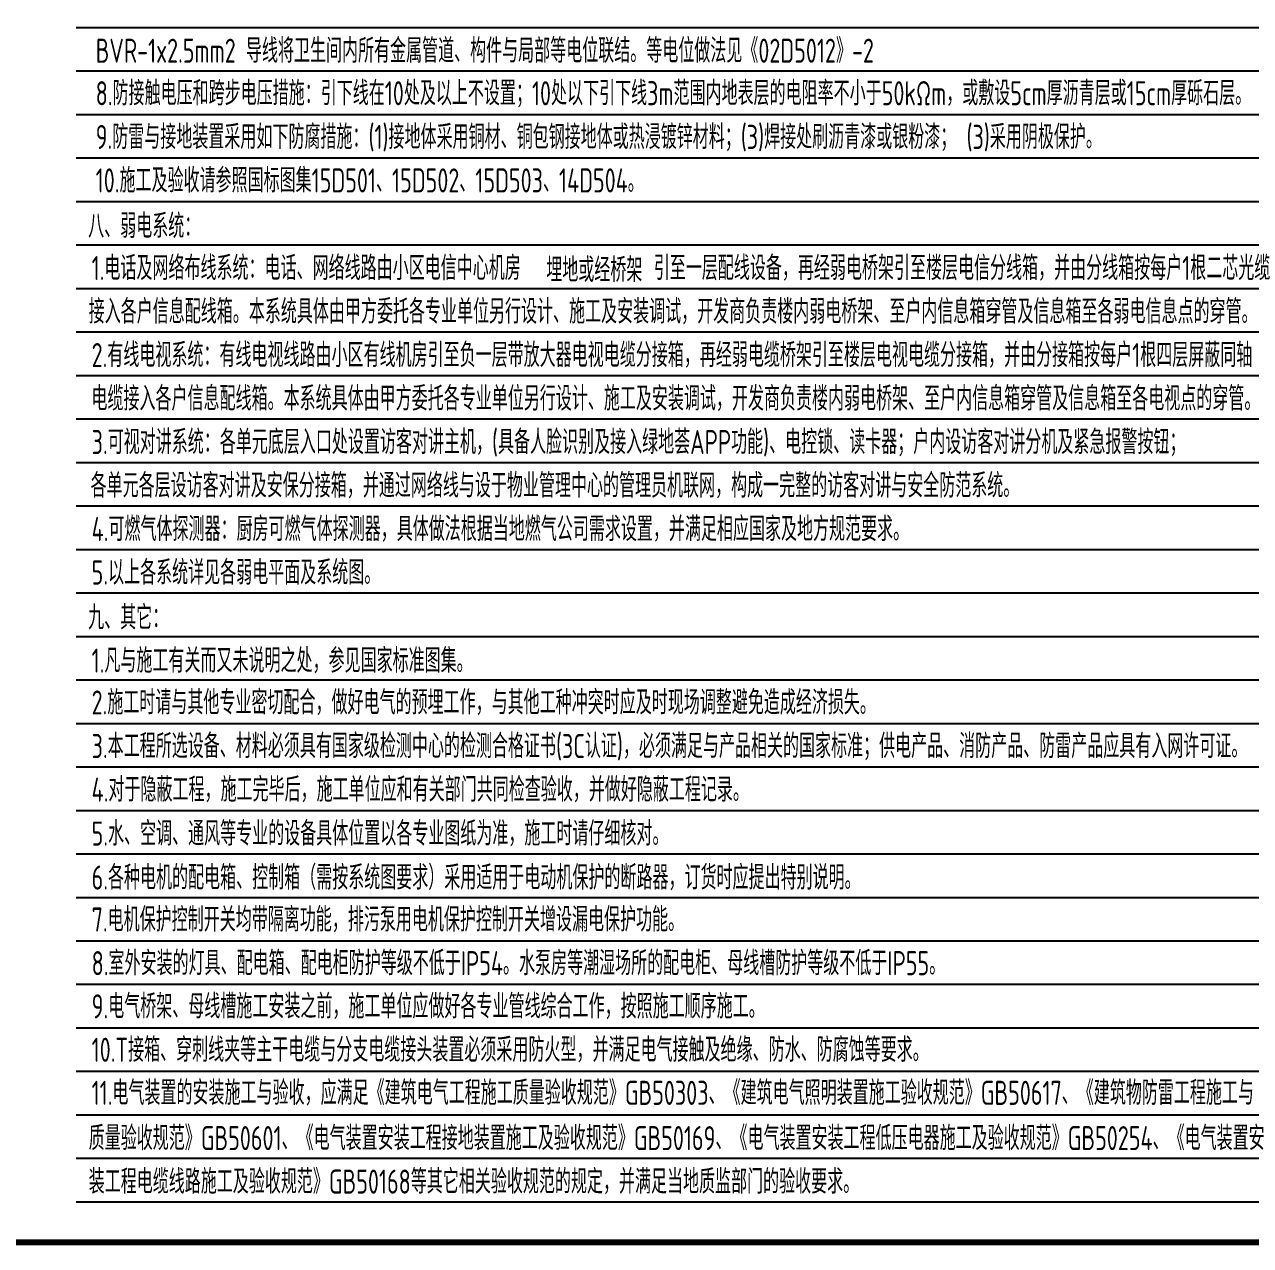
# Model space of a CAD drawing. Extents: x 3753737 to 4713801, y -857380 to 24339.
# Drawn here: x 4482833 to 4503199, y -628627 to -608347 of the extents above; entities that cross this region are included whole.
import ezdxf

# ---------------------------------------------------------------- set-up
doc = ezdxf.new("R2010")
doc.units = 0
doc.header["$LTSCALE"] = 1000
doc.header["$MEASUREMENT"] = 0
doc.layers.add('TEL_TEXT', color=7, linetype='CONTINUOUS')
doc.layers.add('图框', color=147, linetype='CONTINUOUS', lineweight=20)
doc.styles.add('TSSD_Dimension', font='Tssdeng.shx', dxfattribs={"width": 0.7, "bigfont": 'tssdchn.shx'})

msp = doc.modelspace()

# ---------------------------------------------------------------- linework, layer by layer
at = {"layer": 'TEL_TEXT', "color": 0}
for p, q in [((4483691, -608395.5), (4505061.1, -608395.5)), ((4483691, -609117.9), (4505061.1, -609117.9)), ((4483691, -609840.4), (4505061.1, -609840.4)), ((4483691, -610562.8), (4505061.1, -610562.8)), ((4483691, -611285.3), (4505061.1, -611285.3)), ((4483691, -612007.8), (4505061.1, -612007.8)), ((4483691, -612730.2), (4505061.1, -612730.2)), ((4483691, -613452.7), (4505061.1, -613452.7)), ((4483691, -614175.1), (4505061.1, -614175.1)), ((4483691, -614897.6), (4505061.1, -614897.6)), ((4483691, -615620), (4505061.1, -615620)), ((4483691, -616342.5), (4505061.1, -616342.5)), ((4483691, -617064.9), (4505061.1, -617064.9)), ((4483691, -617787.4), (4505061.1, -617787.4)), ((4483691, -618509.9), (4505061.1, -618509.9)), ((4483691, -619232.3), (4505061.1, -619232.3)), ((4483691, -619954.8), (4505061.1, -619954.8)), ((4483691, -620677.2), (4505061.1, -620677.2)), ((4483691, -621399.7), (4505061.1, -621399.7)), ((4483691, -622122.1), (4505061.1, -622122.1)), ((4483691, -622844.6), (4505061.1, -622844.6)), ((4483691, -623567), (4505061.1, -623567)), ((4483691, -624289.5), (4505061.1, -624289.5)), ((4483691, -625011.9), (4505061.1, -625011.9)), ((4483691, -625734.4), (4505061.1, -625734.4)), ((4483691, -626456.9), (4505061.1, -626456.9)), ((4483691, -627179.3), (4505061.1, -627179.3)), ((4483691, -627901.8), (4505061.1, -627901.8))]:
    msp.add_line(p, q, dxfattribs=at)
at = {"layer": '图框', "const_width": 100}
msp.add_lwpolyline([(4457446.2, -628577.2), (4513346.2, -628577.2), (4513346.2, -588577.2), (4457446.2, -588577.2)], close=True, dxfattribs=at)

# ---------------------------------------------------------------- texts
at = {"layer": 'TEL_TEXT', "style": 'TSSD_Dimension', "width": 0.7}
for s, p in [('BVR-1x2.5mm2 导线将卫生间内所有金属管道、构件与局部等电位联结。等电位做法见《02D5012》-2', (4484015.6, -608981.8)), ('8.防接触电压和跨步电压措施：引下线在10处及以上不设置；10处以下引下线3m范围内地表层的电阻率不小于50kΩm，或敷设5cm厚沥青层或15cm厚砾石层。', (4484015.6, -609688.6)), ('9.防雷与接地装置采用如下防腐措施：(1)接地体采用铜材、铜包钢接地体或热浸镀锌材料；(3)焊接处刷沥青漆或银粉漆； (3)采用阴极保护。', (4484015.6, -610414.5)), ('10.施工及验收请参照国标图集15D501、15D502、15D503、14D504。', (4484015.6, -611137)), ('八、弱电系统：', (4483890.9, -611893.2)), ('1.电话及网络布线系统：电话、网络线路由小区电信中心机房             引至一层配线设备，再经弱电桥架引至楼层电信分线箱，并由分线箱按每户1根二芯光缆', (4483948.5, -612592.3)), ('接入各户信息配线箱。本系统具体由甲方委托各专业单位另行设计、施工及安装调试，开发商负责楼内弱电桥架、至户内信息箱穿管及信息箱至各弱电信息点的穿管。', (4483899.4, -613314.7)), ('2.有线电视系统：有线电视线路由小区有线机房引至负一层带放大器电视电缆分接箱，再经弱电缆桥架引至楼层电视电缆分接箱，并由分接箱按每户1根四层屏蔽同轴', (4483948.5, -614037.2)), ('电缆接入各户信息配线箱。本系统具体由甲方委托各专业单位另行设计、施工及安装调试，开发商负责楼内弱电桥架、至户内信息箱穿管及信息箱至各电视点的穿管。', (4483945, -614759.6)), ('3.可视对讲系统：各单元底层入口处设置访客对讲主机，(具备人脸识别及接入绿地荟APP功能)、电控锁、读卡器；户内设访客对讲分机及紧急报警按钮；', (4483948.5, -615482.1)), ('各单元各层设访客对讲及安保分接箱，并通过网络线与设于物业管理中心的管理员机联网，构成一完整的访客对讲与安全防范系统。', (4483930.9, -616204.6)), ('4.可燃气体探测器：厨房可燃气体探测器，具体做法根据当地燃气公司需求设置，并满足相应国家及地方规范要求。', (4483948.5, -616927)), ('5.以上各系统详见各弱电平面及系统图。', (4483948.5, -617649.5)), ('九、其它：', (4483890.9, -618395.3)), ('1.凡与施工有关而又未说明之处，参见国家标准图集。', (4483947.9, -619112.4)), ('2.施工时请与其他专业密切配合，做好电气的预埋工作，与其他工种冲突时应及时现场调整避免造成经济损失。', (4483947.9, -619807.6)), ('3.本工程所选设备、材料必须具有国家级检测中心的检测合格证书(3C认证)，必须满足与产品相关的国家标准；供电产品、消防产品、防雷产品应具有入网许可证。', (4483947.9, -620531.5)), ('4.对于隐蔽工程，施工完毕后，施工单位应和有关部门共同检查验收，并做好隐蔽工程记录。', (4483947.9, -621255.1)), ('5.水、空调、通风等专业的设备具体位置以各专业图纸为准，施工时请仔细核对。', (4483947.9, -621985.3)), ('6.各种电机的配电箱、控制箱（需按系统图要求）采用适用于电动机保护的断路器，订货时应提出特别说明。', (4483948.5, -622715.5)), ('7.电机保护控制开关均带隔离功能，排污泵用电机保护控制开关增设漏电保护功能。', (4483948.5, -623413.2)), ('8.室外安装的灯具、配电箱、配电柜防护等级不低于IP54。水泵房等潮湿场所的配电柜、母线槽防护等级不低于IP55。', (4483948.5, -624138.1)), ('9.电气桥架、母线槽施工安装之前，施工单位应做好各专业管线综合工作，按照施工顺序施工。', (4483948.5, -624855.5)), ('10.T接箱、穿刺线夹等主干电缆与分支电缆接头装置必须采用防火型，并满足电气接触及绝缘、防水、防腐蚀等要求。', (4483948.5, -625576.7)), ('11.电气装置的安装施工与验收，应满足《建筑电气工程施工质量验收规范》GB50303、《建筑电气照明装置施工验收规范》GB50617、《建筑物防雷工程施工与', (4483947.9, -626291.8)), ('质量验收规范》GB50601、《电气装置安装工程接地装置施工及验收规范》GB50169、《电气装置安装工程低压电器施工及验收规范》GB50254、《电气装置安', (4483899.7, -627043.8)), ('装工程电缆线路施工及验收规范》GB50168等其它相关验收规范的规定，并满足当地质监部门的验收要求。', (4483899.7, -627766.2))]:
    msp.add_text(s, height=400, dxfattribs=at).set_placement(p)
at = {"layer": 'TEL_TEXT', "color": 1, "style": 'TSSD_Dimension', "width": 0.7}
msp.add_text('埋地或经桥架', height=400, dxfattribs=at).set_placement((4491500.7, -612622.9))

doc.saveas('drawing.dxf')
